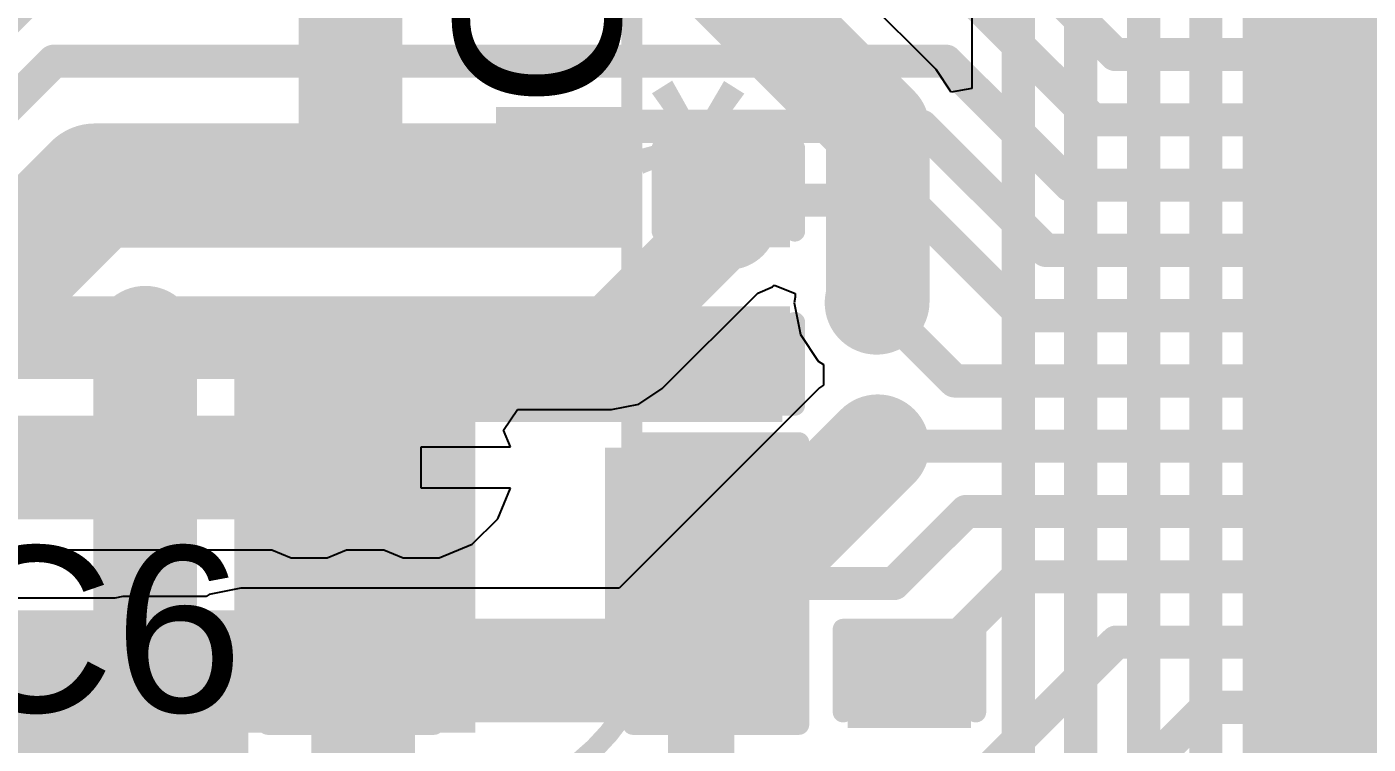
# Model space of a CAD drawing. Header units: millimetres. Extents: x -0.91 to 0.79, y -0.9 to 0.79.
# Drawn here: x -0.6471 to -0.3237, y 0.2313 to 0.4043 of the extents above; entities that cross this region are included whole.
import ezdxf

# ---------------------------------------------------------------- set-up
doc = ezdxf.new("R2010")
doc.units = ezdxf.units.MM
doc.header["$MEASUREMENT"] = 0
for name, color, linetype in [('BottomLayer', 5, 'Continuous'), ('BottomOverlay', 54, 'Continuous'), ('BottomPaste', 16, 'Continuous'), ('BottomSolder', 6, 'Continuous'), ('TopLayer', 1, 'Continuous'), ('TopOverlay', 2, 'Continuous'), ('TopPaste', 8, 'Continuous'), ('TopSolder', 216, 'Continuous'), ('ViaHoleLayer', 16, 'Continuous')]:
    doc.layers.add(name, color=color, linetype=linetype)
doc.styles.add('Arial', font='', dxfattribs={"height": 0.2})
doc.styles.get('Arial').set_extended_font_data('Arial')

# ---------------------------------------------------------------- blocks, each defined once
blk = doc.blocks.new('48_QFN__6_6___8')
at = {"layer": 'TopLayer'}
for points in [[(-0.09252, 0.10039), (-0.09252, 0.12598), (-0.08071, 0.12598), (-0.08071, 0.10039)], [(-0.07677, 0.10039), (-0.07677, 0.12598), (-0.06496, 0.12598), (-0.06496, 0.10039)], [(-0.06102, 0.10039), (-0.06102, 0.12598), (-0.04921, 0.12598), (-0.04921, 0.10039)], [(-0.04528, 0.10039), (-0.04528, 0.12598), (-0.03346, 0.12598), (-0.03346, 0.10039)], [(-0.02953, 0.10039), (-0.02953, 0.12598), (-0.01772, 0.12598), (-0.01772, 0.10039)], [(-0.01378, 0.10039), (-0.01378, 0.12598), (-0.00197, 0.12598), (-0.00197, 0.10039)], [(0.00197, 0.10039), (0.00197, 0.12598), (0.01378, 0.12598), (0.01378, 0.10039)], [(0.01772, 0.10039), (0.01772, 0.12598), (0.02953, 0.12598), (0.02953, 0.10039)], [(0.03346, 0.10039), (0.03346, 0.12598), (0.04528, 0.12598), (0.04528, 0.10039)], [(0.04921, 0.10039), (0.04921, 0.12598), (0.06102, 0.12598), (0.06102, 0.10039)], [(0.06496, 0.10039), (0.06496, 0.12598), (0.07677, 0.12598), (0.07677, 0.10039)], [(0.08071, 0.10039), (0.08071, 0.12598), (0.09252, 0.12598), (0.09252, 0.10039)], [(-0.12598, 0.09252), (-0.10039, 0.09252), (-0.10039, 0.08071), (-0.12598, 0.08071)], [(0.10039, 0.09252), (0.12598, 0.09252), (0.12598, 0.08071), (0.10039, 0.08071)], [(0.08661, -0.08661), (-0.08661, -0.08661), (-0.08661, 0.08661), (0.08661, 0.08661)], [(-0.12598, 0.07677), (-0.10039, 0.07677), (-0.10039, 0.06496), (-0.12598, 0.06496)], [(0.10039, 0.07677), (0.12598, 0.07677), (0.12598, 0.06496), (0.10039, 0.06496)], [(-0.12598, 0.06102), (-0.10039, 0.06102), (-0.10039, 0.04921), (-0.12598, 0.04921)], [(0.10039, 0.06102), (0.12598, 0.06102), (0.12598, 0.04921), (0.10039, 0.04921)], [(-0.12598, 0.04528), (-0.10039, 0.04528), (-0.10039, 0.03346), (-0.12598, 0.03346)], [(0.10039, 0.04528), (0.12598, 0.04528), (0.12598, 0.03346), (0.10039, 0.03346)], [(-0.12598, 0.02953), (-0.10039, 0.02953), (-0.10039, 0.01772), (-0.12598, 0.01772)], [(0.10039, 0.02953), (0.12598, 0.02953), (0.12598, 0.01772), (0.10039, 0.01772)], [(-0.12598, 0.01378), (-0.10039, 0.01378), (-0.10039, 0.00197), (-0.12598, 0.00197)], [(0.10039, 0.01378), (0.12598, 0.01378), (0.12598, 0.00197), (0.10039, 0.00197)], [(-0.12598, -0.00197), (-0.10039, -0.00197), (-0.10039, -0.01378), (-0.12598, -0.01378)], [(0.10039, -0.00197), (0.12598, -0.00197), (0.12598, -0.01378), (0.10039, -0.01378)], [(-0.12598, -0.01772), (-0.10039, -0.01772), (-0.10039, -0.02953), (-0.12598, -0.02953)], [(0.10039, -0.01772), (0.12598, -0.01772), (0.12598, -0.02953), (0.10039, -0.02953)], [(-0.12598, -0.03346), (-0.10039, -0.03346), (-0.10039, -0.04528), (-0.12598, -0.04528)], [(0.10039, -0.03346), (0.12598, -0.03346), (0.12598, -0.04528), (0.10039, -0.04528)], [(-0.12598, -0.04921), (-0.10039, -0.04921), (-0.10039, -0.06102), (-0.12598, -0.06102)], [(0.10039, -0.04921), (0.12598, -0.04921), (0.12598, -0.06102), (0.10039, -0.06102)], [(-0.12598, -0.06496), (-0.10039, -0.06496), (-0.10039, -0.07677), (-0.12598, -0.07677)], [(0.10039, -0.06496), (0.12598, -0.06496), (0.12598, -0.07677), (0.10039, -0.07677)], [(-0.12598, -0.08071), (-0.10039, -0.08071), (-0.10039, -0.09252), (-0.12598, -0.09252)], [(0.10039, -0.08071), (0.12598, -0.08071), (0.12598, -0.09252), (0.10039, -0.09252)], [(-0.08071, -0.10039), (-0.08071, -0.12598), (-0.09252, -0.12598), (-0.09252, -0.10039)], [(-0.06496, -0.10039), (-0.06496, -0.12598), (-0.07677, -0.12598), (-0.07677, -0.10039)], [(-0.04921, -0.10039), (-0.04921, -0.12598), (-0.06102, -0.12598), (-0.06102, -0.10039)], [(-0.03346, -0.10039), (-0.03346, -0.12598), (-0.04528, -0.12598), (-0.04528, -0.10039)], [(-0.01772, -0.10039), (-0.01772, -0.12598), (-0.02953, -0.12598), (-0.02953, -0.10039)], [(-0.00197, -0.10039), (-0.00197, -0.12598), (-0.01378, -0.12598), (-0.01378, -0.10039)], [(0.01378, -0.10039), (0.01378, -0.12598), (0.00197, -0.12598), (0.00197, -0.10039)], [(0.02953, -0.10039), (0.02953, -0.12598), (0.01772, -0.12598), (0.01772, -0.10039)], [(0.04528, -0.10039), (0.04528, -0.12598), (0.03346, -0.12598), (0.03346, -0.10039)], [(0.06102, -0.10039), (0.06102, -0.12598), (0.04921, -0.12598), (0.04921, -0.10039)], [(0.07677, -0.10039), (0.07677, -0.12598), (0.06496, -0.12598), (0.06496, -0.10039)], [(0.09252, -0.10039), (0.09252, -0.12598), (0.08071, -0.12598), (0.08071, -0.10039)]]:
    blk.add_hatch(color=1, dxfattribs=at).paths.add_polyline_path(points)
at = {"layer": 'TopPaste'}
for points in [[(-0.09252, 0.10039), (-0.09252, 0.12598), (-0.08071, 0.12598), (-0.08071, 0.10039)], [(-0.07677, 0.10039), (-0.07677, 0.12598), (-0.06496, 0.12598), (-0.06496, 0.10039)], [(-0.06102, 0.10039), (-0.06102, 0.12598), (-0.04921, 0.12598), (-0.04921, 0.10039)], [(-0.04528, 0.10039), (-0.04528, 0.12598), (-0.03346, 0.12598), (-0.03346, 0.10039)], [(-0.02953, 0.10039), (-0.02953, 0.12598), (-0.01772, 0.12598), (-0.01772, 0.10039)], [(-0.01378, 0.10039), (-0.01378, 0.12598), (-0.00197, 0.12598), (-0.00197, 0.10039)], [(0.00197, 0.10039), (0.00197, 0.12598), (0.01378, 0.12598), (0.01378, 0.10039)], [(0.01772, 0.10039), (0.01772, 0.12598), (0.02953, 0.12598), (0.02953, 0.10039)], [(0.03346, 0.10039), (0.03346, 0.12598), (0.04528, 0.12598), (0.04528, 0.10039)], [(0.04921, 0.10039), (0.04921, 0.12598), (0.06102, 0.12598), (0.06102, 0.10039)], [(0.06496, 0.10039), (0.06496, 0.12598), (0.07677, 0.12598), (0.07677, 0.10039)], [(0.08071, 0.10039), (0.08071, 0.12598), (0.09252, 0.12598), (0.09252, 0.10039)], [(-0.12598, 0.09252), (-0.10039, 0.09252), (-0.10039, 0.08071), (-0.12598, 0.08071)], [(0.10039, 0.09252), (0.12598, 0.09252), (0.12598, 0.08071), (0.10039, 0.08071)], [(0.08661, -0.08661), (-0.08661, -0.08661), (-0.08661, 0.08661), (0.08661, 0.08661)], [(-0.12598, 0.07677), (-0.10039, 0.07677), (-0.10039, 0.06496), (-0.12598, 0.06496)], [(0.10039, 0.07677), (0.12598, 0.07677), (0.12598, 0.06496), (0.10039, 0.06496)], [(-0.12598, 0.06102), (-0.10039, 0.06102), (-0.10039, 0.04921), (-0.12598, 0.04921)], [(0.10039, 0.06102), (0.12598, 0.06102), (0.12598, 0.04921), (0.10039, 0.04921)], [(-0.12598, 0.04528), (-0.10039, 0.04528), (-0.10039, 0.03346), (-0.12598, 0.03346)], [(0.10039, 0.04528), (0.12598, 0.04528), (0.12598, 0.03346), (0.10039, 0.03346)], [(-0.12598, 0.02953), (-0.10039, 0.02953), (-0.10039, 0.01772), (-0.12598, 0.01772)], [(0.10039, 0.02953), (0.12598, 0.02953), (0.12598, 0.01772), (0.10039, 0.01772)], [(-0.12598, 0.01378), (-0.10039, 0.01378), (-0.10039, 0.00197), (-0.12598, 0.00197)], [(0.10039, 0.01378), (0.12598, 0.01378), (0.12598, 0.00197), (0.10039, 0.00197)], [(-0.12598, -0.00197), (-0.10039, -0.00197), (-0.10039, -0.01378), (-0.12598, -0.01378)], [(0.10039, -0.00197), (0.12598, -0.00197), (0.12598, -0.01378), (0.10039, -0.01378)], [(-0.12598, -0.01772), (-0.10039, -0.01772), (-0.10039, -0.02953), (-0.12598, -0.02953)], [(0.10039, -0.01772), (0.12598, -0.01772), (0.12598, -0.02953), (0.10039, -0.02953)], [(-0.12598, -0.03346), (-0.10039, -0.03346), (-0.10039, -0.04528), (-0.12598, -0.04528)], [(0.10039, -0.03346), (0.12598, -0.03346), (0.12598, -0.04528), (0.10039, -0.04528)], [(-0.12598, -0.04921), (-0.10039, -0.04921), (-0.10039, -0.06102), (-0.12598, -0.06102)], [(0.10039, -0.04921), (0.12598, -0.04921), (0.12598, -0.06102), (0.10039, -0.06102)], [(-0.12598, -0.06496), (-0.10039, -0.06496), (-0.10039, -0.07677), (-0.12598, -0.07677)], [(0.10039, -0.06496), (0.12598, -0.06496), (0.12598, -0.07677), (0.10039, -0.07677)], [(-0.12598, -0.08071), (-0.10039, -0.08071), (-0.10039, -0.09252), (-0.12598, -0.09252)], [(0.10039, -0.08071), (0.12598, -0.08071), (0.12598, -0.09252), (0.10039, -0.09252)], [(-0.08071, -0.10039), (-0.08071, -0.12598), (-0.09252, -0.12598), (-0.09252, -0.10039)], [(-0.06496, -0.10039), (-0.06496, -0.12598), (-0.07677, -0.12598), (-0.07677, -0.10039)], [(-0.04921, -0.10039), (-0.04921, -0.12598), (-0.06102, -0.12598), (-0.06102, -0.10039)], [(-0.03346, -0.10039), (-0.03346, -0.12598), (-0.04528, -0.12598), (-0.04528, -0.10039)], [(-0.01772, -0.10039), (-0.01772, -0.12598), (-0.02953, -0.12598), (-0.02953, -0.10039)], [(-0.00197, -0.10039), (-0.00197, -0.12598), (-0.01378, -0.12598), (-0.01378, -0.10039)], [(0.01378, -0.10039), (0.01378, -0.12598), (0.00197, -0.12598), (0.00197, -0.10039)], [(0.02953, -0.10039), (0.02953, -0.12598), (0.01772, -0.12598), (0.01772, -0.10039)], [(0.04528, -0.10039), (0.04528, -0.12598), (0.03346, -0.12598), (0.03346, -0.10039)], [(0.06102, -0.10039), (0.06102, -0.12598), (0.04921, -0.12598), (0.04921, -0.10039)], [(0.07677, -0.10039), (0.07677, -0.12598), (0.06496, -0.12598), (0.06496, -0.10039)], [(0.09252, -0.10039), (0.09252, -0.12598), (0.08071, -0.12598), (0.08071, -0.10039)]]:
    blk.add_hatch(color=8, dxfattribs=at).paths.add_polyline_path(points)
at = {"layer": 'TopSolder'}
for points in [[(-0.09652, 0.09639), (-0.09652, 0.12998), (-0.07671, 0.12998), (-0.07671, 0.09639)], [(-0.08077, 0.09639), (-0.08077, 0.12998), (-0.06096, 0.12998), (-0.06096, 0.09639)], [(-0.06502, 0.09639), (-0.06502, 0.12998), (-0.04521, 0.12998), (-0.04521, 0.09639)], [(-0.04928, 0.09639), (-0.04928, 0.12998), (-0.02946, 0.12998), (-0.02946, 0.09639)], [(-0.03353, 0.09639), (-0.03353, 0.12998), (-0.01372, 0.12998), (-0.01372, 0.09639)], [(-0.01778, 0.09639), (-0.01778, 0.12998), (0.00203, 0.12998), (0.00203, 0.09639)], [(-0.00203, 0.09639), (-0.00203, 0.12998), (0.01778, 0.12998), (0.01778, 0.09639)], [(0.01372, 0.09639), (0.01372, 0.12998), (0.03353, 0.12998), (0.03353, 0.09639)], [(0.02946, 0.09639), (0.02946, 0.12998), (0.04928, 0.12998), (0.04928, 0.09639)], [(0.04521, 0.09639), (0.04521, 0.12998), (0.06502, 0.12998), (0.06502, 0.09639)], [(0.06096, 0.09639), (0.06096, 0.12998), (0.08077, 0.12998), (0.08077, 0.09639)], [(0.07671, 0.09639), (0.07671, 0.12998), (0.09652, 0.12998), (0.09652, 0.09639)], [(-0.12998, 0.09652), (-0.09639, 0.09652), (-0.09639, 0.07671), (-0.12998, 0.07671)], [(0.09639, 0.09652), (0.12998, 0.09652), (0.12998, 0.07671), (0.09639, 0.07671)], [(0.09061, -0.09061), (-0.09061, -0.09061), (-0.09061, 0.09061), (0.09061, 0.09061)], [(-0.12998, 0.08077), (-0.09639, 0.08077), (-0.09639, 0.06096), (-0.12998, 0.06096)], [(0.09639, 0.08077), (0.12998, 0.08077), (0.12998, 0.06096), (0.09639, 0.06096)], [(-0.12998, 0.06502), (-0.09639, 0.06502), (-0.09639, 0.04521), (-0.12998, 0.04521)], [(0.09639, 0.06502), (0.12998, 0.06502), (0.12998, 0.04521), (0.09639, 0.04521)], [(-0.12998, 0.04928), (-0.09639, 0.04928), (-0.09639, 0.02946), (-0.12998, 0.02946)], [(0.09639, 0.04928), (0.12998, 0.04928), (0.12998, 0.02946), (0.09639, 0.02946)], [(-0.12998, 0.03353), (-0.09639, 0.03353), (-0.09639, 0.01372), (-0.12998, 0.01372)], [(0.09639, 0.03353), (0.12998, 0.03353), (0.12998, 0.01372), (0.09639, 0.01372)], [(-0.12998, 0.01778), (-0.09639, 0.01778), (-0.09639, -0.00203), (-0.12998, -0.00203)], [(0.09639, 0.01778), (0.12998, 0.01778), (0.12998, -0.00203), (0.09639, -0.00203)], [(-0.12998, 0.00203), (-0.09639, 0.00203), (-0.09639, -0.01778), (-0.12998, -0.01778)], [(0.09639, 0.00203), (0.12998, 0.00203), (0.12998, -0.01778), (0.09639, -0.01778)], [(-0.12998, -0.01372), (-0.09639, -0.01372), (-0.09639, -0.03353), (-0.12998, -0.03353)], [(0.09639, -0.01372), (0.12998, -0.01372), (0.12998, -0.03353), (0.09639, -0.03353)], [(-0.12998, -0.02946), (-0.09639, -0.02946), (-0.09639, -0.04928), (-0.12998, -0.04928)], [(0.09639, -0.02946), (0.12998, -0.02946), (0.12998, -0.04928), (0.09639, -0.04928)], [(-0.12998, -0.04521), (-0.09639, -0.04521), (-0.09639, -0.06502), (-0.12998, -0.06502)], [(0.09639, -0.04521), (0.12998, -0.04521), (0.12998, -0.06502), (0.09639, -0.06502)], [(-0.12998, -0.06096), (-0.09639, -0.06096), (-0.09639, -0.08077), (-0.12998, -0.08077)], [(0.09639, -0.06096), (0.12998, -0.06096), (0.12998, -0.08077), (0.09639, -0.08077)], [(-0.12998, -0.07671), (-0.09639, -0.07671), (-0.09639, -0.09652), (-0.12998, -0.09652)], [(0.09639, -0.07671), (0.12998, -0.07671), (0.12998, -0.09652), (0.09639, -0.09652)], [(-0.07671, -0.09639), (-0.07671, -0.12998), (-0.09652, -0.12998), (-0.09652, -0.09639)], [(-0.06096, -0.09639), (-0.06096, -0.12998), (-0.08077, -0.12998), (-0.08077, -0.09639)], [(-0.04521, -0.09639), (-0.04521, -0.12998), (-0.06502, -0.12998), (-0.06502, -0.09639)], [(-0.02946, -0.09639), (-0.02946, -0.12998), (-0.04928, -0.12998), (-0.04928, -0.09639)], [(-0.01372, -0.09639), (-0.01372, -0.12998), (-0.03353, -0.12998), (-0.03353, -0.09639)], [(0.00203, -0.09639), (0.00203, -0.12998), (-0.01778, -0.12998), (-0.01778, -0.09639)], [(0.01778, -0.09639), (0.01778, -0.12998), (-0.00203, -0.12998), (-0.00203, -0.09639)], [(0.03353, -0.09639), (0.03353, -0.12998), (0.01372, -0.12998), (0.01372, -0.09639)], [(0.04928, -0.09639), (0.04928, -0.12998), (0.02946, -0.12998), (0.02946, -0.09639)], [(0.06502, -0.09639), (0.06502, -0.12998), (0.04521, -0.12998), (0.04521, -0.09639)], [(0.08077, -0.09639), (0.08077, -0.12998), (0.06096, -0.12998), (0.06096, -0.09639)], [(0.09652, -0.09639), (0.09652, -0.12998), (0.07671, -0.12998), (0.07671, -0.09639)]]:
    blk.add_hatch(color=216, dxfattribs=at).paths.add_polyline_path(points)
at = {"layer": 'TopOverlay'}
for points, const_width in [([(-0.12, 0.103), (-0.12, 0.12)], 0.005), ([(-0.103, 0.12), (-0.12, 0.12)], 0.005), ([(0.12, 0.12), (0.103, 0.12)], 0.005), ([(0.12, 0.103), (0.12, 0.12)], 0.005), ([(-0.139, 0.082), (-0.139, 0.092)], 0.00787), ([(-0.134, 0.087), (-0.139, 0.092)], 0.00787), ([(-0.139, 0.082), (-0.134, 0.087)], 0.00787), ([(-0.12, -0.12), (-0.12, -0.103)], 0.005), ([(0.12, -0.12), (0.12, -0.103)], 0.005), ([(-0.103, -0.12), (-0.12, -0.12)], 0.005), ([(0.12, -0.12), (0.103, -0.12)], 0.005)]:
    blk.add_lwpolyline(points, dxfattribs=dict(at, const_width=const_width))
for points, const_width in [([(-0.12125, 0.12, 1), (-0.11875, 0.12, 1)], 0.0025), ([(-0.12125, 0.12, 1), (-0.11875, 0.12, 1)], 0.0025), ([(-0.10425, 0.12, 1), (-0.10175, 0.12, 1)], 0.0025), ([(0.10175, 0.12, 1), (0.10425, 0.12, 1)], 0.0025), ([(0.11875, 0.12, 1), (0.12125, 0.12, 1)], 0.0025), ([(0.11875, 0.12, 1), (0.12125, 0.12, 1)], 0.0025), ([(-0.12125, 0.103, 1), (-0.11875, 0.103, 1)], 0.0025), ([(0.11875, 0.103, 1), (0.12125, 0.103, 1)], 0.0025), ([(-0.14097, 0.092, 1), (-0.13703, 0.092, 1)], 0.00394), ([(-0.14097, 0.092, 1), (-0.13703, 0.092, 1)], 0.00394), ([(-0.13597, 0.087, 1), (-0.13203, 0.087, 1)], 0.00394), ([(-0.13597, 0.087, 1), (-0.13203, 0.087, 1)], 0.00394), ([(-0.14097, 0.082, 1), (-0.13703, 0.082, 1)], 0.00394), ([(-0.14097, 0.082, 1), (-0.13703, 0.082, 1)], 0.00394), ([(-0.12125, -0.103, 1), (-0.11875, -0.103, 1)], 0.0025), ([(0.11875, -0.103, 1), (0.12125, -0.103, 1)], 0.0025), ([(-0.12125, -0.12, 1), (-0.11875, -0.12, 1)], 0.0025), ([(-0.12125, -0.12, 1), (-0.11875, -0.12, 1)], 0.0025), ([(-0.10425, -0.12, 1), (-0.10175, -0.12, 1)], 0.0025), ([(0.10175, -0.12, 1), (0.10425, -0.12, 1)], 0.0025), ([(0.11875, -0.12, 1), (0.12125, -0.12, 1)], 0.0025), ([(0.11875, -0.12, 1), (0.12125, -0.12, 1)], 0.0025)]:
    blk.add_lwpolyline(points, format="xyb", close=True, dxfattribs=dict(at, const_width=const_width))
blk = doc.blocks.new('SLF7045T__220MR90_PF_B_58')
at = {"layer": 'BottomLayer'}
for points in [[(-0.15354, 0.04331), (-0.09449, 0.04331), (-0.09449, -0.04331), (-0.15354, -0.04331)], [(0.09449, 0.04331), (0.15354, 0.04331), (0.15354, -0.04331), (0.09449, -0.04331)]]:
    blk.add_hatch(color=5, dxfattribs=at).paths.add_polyline_path(points)
at = {"layer": 'BottomPaste'}
for points in [[(-0.15354, 0.04331), (-0.09449, 0.04331), (-0.09449, -0.04331), (-0.15354, -0.04331)], [(0.09449, 0.04331), (0.15354, 0.04331), (0.15354, -0.04331), (0.09449, -0.04331)]]:
    blk.add_hatch(color=16, dxfattribs=at).paths.add_polyline_path(points)
at = {"layer": 'BottomSolder'}
for points in [[(-0.15754, 0.04731), (-0.09049, 0.04731), (-0.09049, -0.04731), (-0.15754, -0.04731)], [(0.09049, 0.04731), (0.15754, 0.04731), (0.15754, -0.04731), (0.09049, -0.04731)]]:
    blk.add_hatch(color=6, dxfattribs=at).paths.add_polyline_path(points)
at = {"layer": 'BottomOverlay', "const_width": 0.005}
for points in [[(-0.13731, 0.10487, -0.222945), (-0.112, 0.13973)], [(0.112, 0.13973, -0.222945), (0.13731, 0.10487)], [(-0.112, -0.13973, -0.222945), (-0.13731, -0.10487)], [(0.13731, -0.10487, -0.222945), (0.112, -0.13973)]]:
    blk.add_lwpolyline(points, format="xyb", dxfattribs=at)
for points in [[(0.112, 0.13973), (-0.112, 0.13973)], [(-0.13731, 0.05669), (-0.13731, 0.10487)], [(0.13731, 0.05669), (0.13731, 0.10487)], [(-0.13731, -0.10487), (-0.13731, -0.05669)], [(0.13731, -0.10487), (0.13731, -0.05669)], [(0.112, -0.13973), (-0.112, -0.13973)]]:
    blk.add_lwpolyline(points, dxfattribs=at)
at = {"layer": 'BottomOverlay', "const_width": 0.0025}
for points in [[(-0.11325, 0.13973, 1), (-0.11075, 0.13973, 1)], [(-0.11325, 0.13973, 1), (-0.11075, 0.13973, 1)], [(0.11075, 0.13973, 1), (0.11325, 0.13973, 1)], [(0.11075, 0.13973, 1), (0.11325, 0.13973, 1)], [(-0.13856, 0.10487, 1), (-0.13606, 0.10487, 1)], [(-0.13856, 0.10487, 1), (-0.13606, 0.10487, 1)], [(0.13606, 0.10487, 1), (0.13856, 0.10487, 1)], [(0.13606, 0.10487, 1), (0.13856, 0.10487, 1)], [(-0.13856, 0.05669, 1), (-0.13606, 0.05669, 1)], [(0.13606, 0.05669, 1), (0.13856, 0.05669, 1)], [(-0.13856, -0.05669, 1), (-0.13606, -0.05669, 1)], [(0.13606, -0.05669, 1), (0.13856, -0.05669, 1)], [(-0.13856, -0.10487, 1), (-0.13606, -0.10487, 1)], [(-0.13856, -0.10487, 1), (-0.13606, -0.10487, 1)], [(0.13606, -0.10487, 1), (0.13856, -0.10487, 1)], [(0.13606, -0.10487, 1), (0.13856, -0.10487, 1)], [(-0.11325, -0.13973, 1), (-0.11075, -0.13973, 1)], [(-0.11325, -0.13973, 1), (-0.11075, -0.13973, 1)], [(0.11075, -0.13973, 1), (0.11325, -0.13973, 1)], [(0.11075, -0.13973, 1), (0.11325, -0.13973, 1)]]:
    blk.add_lwpolyline(points, format="xyb", close=True, dxfattribs=at)
blk = doc.blocks.new('C___0402_75')
at = {"layer": 'TopLayer'}
for points in [[(-0.0275, -0.0125), (-0.0275, 0.0125), (-0.0095, 0.0125), (-0.0095, -0.0125)], [(0.0095, -0.0125), (0.0095, 0.0125), (0.0275, 0.0125), (0.0275, -0.0125)]]:
    blk.add_hatch(color=1, dxfattribs=at).paths.add_polyline_path(points)
at = {"layer": 'TopPaste'}
for points in [[(-0.0275, -0.0125), (-0.0275, 0.0125), (-0.0095, 0.0125), (-0.0095, -0.0125)], [(0.0095, -0.0125), (0.0095, 0.0125), (0.0275, 0.0125), (0.0275, -0.0125)]]:
    blk.add_hatch(color=8, dxfattribs=at).paths.add_polyline_path(points)
at = {"layer": 'TopSolder'}
for points in [[(-0.02986, -0.01486), (-0.02986, 0.01486), (-0.00714, 0.01486), (-0.00714, -0.01486)], [(0.00714, -0.01486), (0.00714, 0.01486), (0.02986, 0.01486), (0.02986, -0.01486)]]:
    blk.add_hatch(color=216, dxfattribs=at).paths.add_polyline_path(points)
at = {"layer": 'TopOverlay', "const_width": 0.005}
for points in [[(-0.031, -0.016), (-0.031, 0.016)], [(-0.011, 0.016), (-0.031, 0.016)], [(0.031, 0.016), (0.011, 0.016)], [(0.031, -0.016), (0.031, 0.016)], [(-0.011, -0.016), (-0.031, -0.016)], [(0.031, -0.016), (0.011, -0.016)]]:
    blk.add_lwpolyline(points, dxfattribs=at)
at = {"layer": 'TopOverlay', "const_width": 0.0025}
for points in [[(-0.03225, 0.016, 1), (-0.02975, 0.016, 1)], [(-0.03225, 0.016, 1), (-0.02975, 0.016, 1)], [(-0.01225, 0.016, 1), (-0.00975, 0.016, 1)], [(0.00975, 0.016, 1), (0.01225, 0.016, 1)], [(0.02975, 0.016, 1), (0.03225, 0.016, 1)], [(0.02975, 0.016, 1), (0.03225, 0.016, 1)], [(-0.03225, -0.016, 1), (-0.02975, -0.016, 1)], [(-0.03225, -0.016, 1), (-0.02975, -0.016, 1)], [(-0.01225, -0.016, 1), (-0.00975, -0.016, 1)], [(0.00975, -0.016, 1), (0.01225, -0.016, 1)], [(0.02975, -0.016, 1), (0.03225, -0.016, 1)], [(0.02975, -0.016, 1), (0.03225, -0.016, 1)]]:
    blk.add_lwpolyline(points, format="xyb", close=True, dxfattribs=at)
blk = doc.blocks.new('C___0805_79')
at = {"layer": 'TopLayer'}
for points in [[(-0.06, 0.03), (-0.02, 0.03), (-0.02, -0.03), (-0.06, -0.03)], [(0.02, 0.03), (0.06, 0.03), (0.06, -0.03), (0.02, -0.03)]]:
    blk.add_hatch(color=1, dxfattribs=at).paths.add_polyline_path(points)
at = {"layer": 'TopPaste'}
for points in [[(-0.06, 0.03), (-0.02, 0.03), (-0.02, -0.03), (-0.06, -0.03)], [(0.02, 0.03), (0.06, 0.03), (0.06, -0.03), (0.02, -0.03)]]:
    blk.add_hatch(color=8, dxfattribs=at).paths.add_polyline_path(points)
at = {"layer": 'TopSolder'}
for points in [[(-0.06276, 0.03276), (-0.01724, 0.03276), (-0.01724, -0.03276), (-0.06276, -0.03276)], [(0.01724, 0.03276), (0.06276, 0.03276), (0.06276, -0.03276), (0.01724, -0.03276)]]:
    blk.add_hatch(color=216, dxfattribs=at).paths.add_polyline_path(points)
at = {"layer": 'TopOverlay', "const_width": 0.005}
for points in [[(-0.024, 0.034), (-0.064, 0.034)], [(-0.064, 0.034), (-0.064, -0.034)], [(0.064, 0.034), (0.024, 0.034)], [(0.064, 0.034), (0.064, -0.034)], [(-0.024, -0.034), (-0.064, -0.034)], [(0.064, -0.034), (0.024, -0.034)]]:
    blk.add_lwpolyline(points, dxfattribs=at)
at = {"layer": 'TopOverlay', "const_width": 0.0025}
for points in [[(-0.06525, 0.034, 1), (-0.06275, 0.034, 1)], [(-0.06525, 0.034, 1), (-0.06275, 0.034, 1)], [(-0.02525, 0.034, 1), (-0.02275, 0.034, 1)], [(0.02275, 0.034, 1), (0.02525, 0.034, 1)], [(0.06275, 0.034, 1), (0.06525, 0.034, 1)], [(0.06275, 0.034, 1), (0.06525, 0.034, 1)], [(-0.06525, -0.034, 1), (-0.06275, -0.034, 1)], [(-0.06525, -0.034, 1), (-0.06275, -0.034, 1)], [(-0.02525, -0.034, 1), (-0.02275, -0.034, 1)], [(0.02275, -0.034, 1), (0.02525, -0.034, 1)], [(0.06275, -0.034, 1), (0.06525, -0.034, 1)], [(0.06275, -0.034, 1), (0.06525, -0.034, 1)]]:
    blk.add_lwpolyline(points, format="xyb", close=True, dxfattribs=at)
blk = doc.blocks.new('C___0402_80')
at = {"layer": 'TopLayer'}
for points in [[(-0.0275, -0.0125), (-0.0275, 0.0125), (-0.0095, 0.0125), (-0.0095, -0.0125)], [(0.0095, -0.0125), (0.0095, 0.0125), (0.0275, 0.0125), (0.0275, -0.0125)]]:
    blk.add_hatch(color=1, dxfattribs=at).paths.add_polyline_path(points)
at = {"layer": 'TopPaste'}
for points in [[(-0.0275, -0.0125), (-0.0275, 0.0125), (-0.0095, 0.0125), (-0.0095, -0.0125)], [(0.0095, -0.0125), (0.0095, 0.0125), (0.0275, 0.0125), (0.0275, -0.0125)]]:
    blk.add_hatch(color=8, dxfattribs=at).paths.add_polyline_path(points)
at = {"layer": 'TopSolder'}
for points in [[(-0.02986, -0.01486), (-0.02986, 0.01486), (-0.00714, 0.01486), (-0.00714, -0.01486)], [(0.00714, -0.01486), (0.00714, 0.01486), (0.02986, 0.01486), (0.02986, -0.01486)]]:
    blk.add_hatch(color=216, dxfattribs=at).paths.add_polyline_path(points)
at = {"layer": 'TopOverlay', "const_width": 0.005}
for points in [[(-0.031, -0.016), (-0.031, 0.016)], [(-0.011, 0.016), (-0.031, 0.016)], [(0.031, 0.016), (0.011, 0.016)], [(0.031, -0.016), (0.031, 0.016)], [(-0.011, -0.016), (-0.031, -0.016)], [(0.031, -0.016), (0.011, -0.016)]]:
    blk.add_lwpolyline(points, dxfattribs=at)
at = {"layer": 'TopOverlay', "const_width": 0.0025}
for points in [[(-0.03225, 0.016, 1), (-0.02975, 0.016, 1)], [(-0.03225, 0.016, 1), (-0.02975, 0.016, 1)], [(-0.01225, 0.016, 1), (-0.00975, 0.016, 1)], [(0.00975, 0.016, 1), (0.01225, 0.016, 1)], [(0.02975, 0.016, 1), (0.03225, 0.016, 1)], [(0.02975, 0.016, 1), (0.03225, 0.016, 1)], [(-0.03225, -0.016, 1), (-0.02975, -0.016, 1)], [(-0.03225, -0.016, 1), (-0.02975, -0.016, 1)], [(-0.01225, -0.016, 1), (-0.00975, -0.016, 1)], [(0.00975, -0.016, 1), (0.01225, -0.016, 1)], [(0.02975, -0.016, 1), (0.03225, -0.016, 1)], [(0.02975, -0.016, 1), (0.03225, -0.016, 1)]]:
    blk.add_lwpolyline(points, format="xyb", close=True, dxfattribs=at)
blk = doc.blocks.new('C___0402_82')
at = {"layer": 'TopLayer'}
for points in [[(-0.0275, -0.0125), (-0.0275, 0.0125), (-0.0095, 0.0125), (-0.0095, -0.0125)], [(0.0095, -0.0125), (0.0095, 0.0125), (0.0275, 0.0125), (0.0275, -0.0125)]]:
    blk.add_hatch(color=1, dxfattribs=at).paths.add_polyline_path(points)
at = {"layer": 'TopPaste'}
for points in [[(-0.0275, -0.0125), (-0.0275, 0.0125), (-0.0095, 0.0125), (-0.0095, -0.0125)], [(0.0095, -0.0125), (0.0095, 0.0125), (0.0275, 0.0125), (0.0275, -0.0125)]]:
    blk.add_hatch(color=8, dxfattribs=at).paths.add_polyline_path(points)
at = {"layer": 'TopSolder'}
for points in [[(-0.02986, -0.01486), (-0.02986, 0.01486), (-0.00714, 0.01486), (-0.00714, -0.01486)], [(0.00714, -0.01486), (0.00714, 0.01486), (0.02986, 0.01486), (0.02986, -0.01486)]]:
    blk.add_hatch(color=216, dxfattribs=at).paths.add_polyline_path(points)
at = {"layer": 'TopOverlay', "const_width": 0.005}
for points in [[(-0.031, -0.016), (-0.031, 0.016)], [(-0.011, 0.016), (-0.031, 0.016)], [(0.031, 0.016), (0.011, 0.016)], [(0.031, -0.016), (0.031, 0.016)], [(-0.011, -0.016), (-0.031, -0.016)], [(0.031, -0.016), (0.011, -0.016)]]:
    blk.add_lwpolyline(points, dxfattribs=at)
at = {"layer": 'TopOverlay', "const_width": 0.0025}
for points in [[(-0.03225, 0.016, 1), (-0.02975, 0.016, 1)], [(-0.03225, 0.016, 1), (-0.02975, 0.016, 1)], [(-0.01225, 0.016, 1), (-0.00975, 0.016, 1)], [(0.00975, 0.016, 1), (0.01225, 0.016, 1)], [(0.02975, 0.016, 1), (0.03225, 0.016, 1)], [(0.02975, 0.016, 1), (0.03225, 0.016, 1)], [(-0.03225, -0.016, 1), (-0.02975, -0.016, 1)], [(-0.03225, -0.016, 1), (-0.02975, -0.016, 1)], [(-0.01225, -0.016, 1), (-0.00975, -0.016, 1)], [(0.00975, -0.016, 1), (0.01225, -0.016, 1)], [(0.02975, -0.016, 1), (0.03225, -0.016, 1)], [(0.02975, -0.016, 1), (0.03225, -0.016, 1)]]:
    blk.add_lwpolyline(points, format="xyb", close=True, dxfattribs=at)
blk = doc.blocks.new('UCD_220_F_10__D___B_84')
at = {"layer": 'BottomOverlay', "const_width": 0.005}
blk.add_lwpolyline([(0.202, -0.205), (-0.143, -0.205)], dxfattribs=at)

msp = doc.modelspace()

# ---------------------------------------------------------------- hatches: boundary and pattern name
at = {"layer": 'BottomLayer'}
h = msp.add_hatch(color=5, dxfattribs=at)
edge = h.paths.add_edge_path()
edge.add_arc((-0.569, 0.366), 0.01181, 0, 360)
h = msp.add_hatch(color=5, dxfattribs=at)
edge = h.paths.add_edge_path()
edge.add_arc((-0.47792, 0.3575), 0.01181, 0, 360)
h = msp.add_hatch(color=5, dxfattribs=at)
edge = h.paths.add_edge_path()
edge.add_arc((-0.4422, 0.33772), 0.01181, 0, 360)
h = msp.add_hatch(color=5, dxfattribs=at)
edge = h.paths.add_edge_path()
edge.add_arc((-0.6185, 0.32931), 0.01181, 0, 360)
h = msp.add_hatch(color=5, dxfattribs=at)
edge = h.paths.add_edge_path()
edge.add_arc((-0.44192, 0.30313), 0.01181, 0, 360)
h = msp.add_hatch(color=5, dxfattribs=at)
edge = h.paths.add_edge_path()
edge.add_arc((-0.579, 0.298), 0.01181, 0, 360)
h = msp.add_hatch(color=5, dxfattribs=at)
edge = h.paths.add_edge_path()
edge.add_arc((-0.552, 0.298), 0.01181, 0, 360)
at = {"layer": 'TopLayer'}
for points in [[(-0.53392, 0.351), (-0.50192, 0.351), (-0.50192, 0.385), (-0.53392, 0.385)], [(-0.597, 0.309), (-0.46492, 0.309), (-0.46492, 0.333), (-0.597, 0.333)], [(-0.597, 0.234), (-0.53892, 0.234), (-0.53892, 0.314), (-0.597, 0.314)]]:
    msp.add_hatch(color=1, dxfattribs=at).paths.add_polyline_path(points)
h = msp.add_hatch(color=1, dxfattribs=at)
edge = h.paths.add_edge_path()
edge.add_arc((-0.569, 0.366), 0.01181, 0, 360)
h = msp.add_hatch(color=1, dxfattribs=at)
edge = h.paths.add_edge_path()
edge.add_arc((-0.47792, 0.3575), 0.01181, 0, 360)
h = msp.add_hatch(color=1, dxfattribs=at)
edge = h.paths.add_edge_path()
edge.add_arc((-0.4422, 0.33772), 0.01181, 0, 360)
h = msp.add_hatch(color=1, dxfattribs=at)
edge = h.paths.add_edge_path()
edge.add_arc((-0.6185, 0.32931), 0.01181, 0, 360)
h = msp.add_hatch(color=1, dxfattribs=at)
edge = h.paths.add_edge_path()
edge.add_arc((-0.44192, 0.30313), 0.01181, 0, 360)
h = msp.add_hatch(color=1, dxfattribs=at)
edge = h.paths.add_edge_path()
edge.add_arc((-0.579, 0.298), 0.01181, 0, 360)
h = msp.add_hatch(color=1, dxfattribs=at)
edge = h.paths.add_edge_path()
edge.add_arc((-0.552, 0.298), 0.01181, 0, 360)
at = {"layer": 'ViaHoleLayer'}
h = msp.add_hatch(color=16, dxfattribs=at)
edge = h.paths.add_edge_path()
edge.add_arc((-0.569, 0.366), 0.00591, 0, 360)
h = msp.add_hatch(color=16, dxfattribs=at)
edge = h.paths.add_edge_path()
edge.add_arc((-0.47792, 0.3575), 0.00591, 0, 360)
h = msp.add_hatch(color=16, dxfattribs=at)
edge = h.paths.add_edge_path()
edge.add_arc((-0.4422, 0.33772), 0.00591, 0, 360)
h = msp.add_hatch(color=16, dxfattribs=at)
edge = h.paths.add_edge_path()
edge.add_arc((-0.6185, 0.32931), 0.00591, 0, 360)
h = msp.add_hatch(color=16, dxfattribs=at)
edge = h.paths.add_edge_path()
edge.add_arc((-0.44192, 0.30313), 0.00591, 0, 360)
h = msp.add_hatch(color=16, dxfattribs=at)
edge = h.paths.add_edge_path()
edge.add_arc((-0.579, 0.298), 0.00591, 0, 360)
h = msp.add_hatch(color=16, dxfattribs=at)
edge = h.paths.add_edge_path()
edge.add_arc((-0.552, 0.298), 0.00591, 0, 360)

# ---------------------------------------------------------------- linework, layer by layer
at = {"layer": 'BottomLayer'}
for p, q in [((-0.42786, 0.39398), (-0.53994, 0.50606)), ((-0.41922, 0.42741), (-0.41922, 0.3894)), ((-0.42422, 0.38852), (-0.42786, 0.39398)), ((-0.41922, 0.3894), (-0.42422, 0.38852)), ((-0.49385, 0.31705), (-0.47083, 0.34007)), ((-0.47083, 0.34007), (-0.46727, 0.34155)), ((-0.46727, 0.34155), (-0.4668, 0.34202)), ((-0.4668, 0.34202), (-0.4618, 0.33994)), ((-0.4618, 0.33994), (-0.4618, 0.33911)), ((-0.4618, 0.33911), (-0.46208, 0.33772)), ((-0.46208, 0.33772), (-0.46057, 0.33012)), ((-0.46057, 0.33012), (-0.45626, 0.32367)), ((-0.45626, 0.32367), (-0.45501, 0.32283)), ((-0.45501, 0.32283), (-0.45501, 0.31783)), ((-0.45598, 0.31718), (-0.50428, 0.26888)), ((-0.49948, 0.3133), (-0.49385, 0.31705)), ((-0.45501, 0.31783), (-0.45598, 0.31718)), ((-0.53211, 0.30698), (-0.52877, 0.31198)), ((-0.52877, 0.31198), (-0.50611, 0.31198)), ((-0.50611, 0.31198), (-0.49948, 0.3133)), ((-0.53046, 0.303), (-0.53211, 0.30698)), ((-0.552, 0.293), (-0.552, 0.303)), ((-0.552, 0.303), (-0.53046, 0.303)), ((-0.53046, 0.293), (-0.552, 0.293)), ((-0.53351, 0.28565), (-0.53046, 0.293)), ((-0.53965, 0.27951), (-0.53351, 0.28565)), ((-0.67, 0.27812), (-0.588, 0.27812)), ((-0.588, 0.27812), (-0.58334, 0.27619)), ((-0.57466, 0.27619), (-0.57, 0.27812)), ((-0.57, 0.27812), (-0.561, 0.27812)), ((-0.561, 0.27812), (-0.55634, 0.27619)), ((-0.54766, 0.27619), (-0.53965, 0.27951)), ((-0.58334, 0.27619), (-0.57466, 0.27619)), ((-0.55634, 0.27619), (-0.54766, 0.27619)), ((-0.59547, 0.26888), (-0.60308, 0.26737)), ((-0.50428, 0.26888), (-0.59547, 0.26888)), ((-0.62581, 0.26651), (-0.69123, 0.26651)), ((-0.62389, 0.26689), (-0.62581, 0.26651)), ((-0.60379, 0.26689), (-0.62389, 0.26689)), ((-0.60308, 0.26737), (-0.60379, 0.26689))]:
    msp.add_line(p, q, dxfattribs=at)
for points, const_width in [([(-0.408, 0.10874), (-0.408, 0.558)], 0.008), ([(-0.393, 0.10253), (-0.393, 0.533)], 0.008), ([(-0.37781, -0.22319), (-0.37781, 0.51419)], 0.008), ([(-0.554, 0.492), (-0.44192, 0.37992)], 0.025), ([(-0.36281, -0.21698), (-0.36281, 0.49819)], 0.008), ([(-0.569, 0.366), (-0.569, 0.453)], 0.025), ([(-0.3375, 0.4235), (-0.291, 0.377)], 0.025), ([(-0.44192, 0.338), (-0.44192, 0.37992)], 0.025), ([(-0.50611, 0.32931), (-0.47792, 0.3575)], 0.02), ([(-0.4422, 0.33772), (-0.44192, 0.338)], 0.025), ([(-0.65931, 0.32931), (-0.6185, 0.32931)], 0.02), ([(-0.6185, 0.32931), (-0.50611, 0.32931)], 0.02), ([(-0.49605, 0.249), (-0.44192, 0.30313)], 0.025), ([(-0.67, 0.298), (-0.579, 0.298)], 0.025), ([(-0.579, 0.298), (-0.552, 0.298)], 0.025), ([(-0.64092, 0.22998), (-0.62389, 0.24701)], 0.025), ([(-0.62389, 0.24701), (-0.59746, 0.24701)], 0.025), ([(-0.59746, 0.24701), (-0.59547, 0.249)], 0.025), ([(-0.59547, 0.249), (-0.49605, 0.249)], 0.025)]:
    msp.add_lwpolyline(points, dxfattribs=dict(at, const_width=const_width))
for points, const_width in [([(-0.44817, 0.37992, 1), (-0.43567, 0.37992, 1)], 0.0125), ([(-0.44817, 0.37992, 1), (-0.43567, 0.37992, 1)], 0.0125), ([(-0.57525, 0.366, 1), (-0.56275, 0.366, 1)], 0.0125), ([(-0.48292, 0.3575, 1), (-0.47292, 0.3575, 1)], 0.01), ([(-0.44845, 0.33772, 1), (-0.43595, 0.33772, 1)], 0.0125), ([(-0.44817, 0.338, 1), (-0.43567, 0.338, 1)], 0.0125), ([(-0.44817, 0.338, 1), (-0.43567, 0.338, 1)], 0.0125), ([(-0.6235, 0.32931, 1), (-0.6135, 0.32931, 1)], 0.01), ([(-0.6235, 0.32931, 1), (-0.6135, 0.32931, 1)], 0.01), ([(-0.51111, 0.32931, 1), (-0.50111, 0.32931, 1)], 0.01), ([(-0.51111, 0.32931, 1), (-0.50111, 0.32931, 1)], 0.01), ([(-0.44817, 0.30313, 1), (-0.43567, 0.30313, 1)], 0.0125), ([(-0.58525, 0.298, 1), (-0.57275, 0.298, 1)], 0.0125), ([(-0.58525, 0.298, 1), (-0.57275, 0.298, 1)], 0.0125), ([(-0.55825, 0.298, 1), (-0.54575, 0.298, 1)], 0.0125), ([(-0.63014, 0.24701, 1), (-0.61764, 0.24701, 1)], 0.0125), ([(-0.63014, 0.24701, 1), (-0.61764, 0.24701, 1)], 0.0125), ([(-0.60371, 0.24701, 1), (-0.59121, 0.24701, 1)], 0.0125), ([(-0.60371, 0.24701, 1), (-0.59121, 0.24701, 1)], 0.0125), ([(-0.60172, 0.249, 1), (-0.58922, 0.249, 1)], 0.0125), ([(-0.60172, 0.249, 1), (-0.58922, 0.249, 1)], 0.0125), ([(-0.5023, 0.249, 1), (-0.4898, 0.249, 1)], 0.0125), ([(-0.5023, 0.249, 1), (-0.4898, 0.249, 1)], 0.0125), ([(-0.64717, 0.22998, 1), (-0.63467, 0.22998, 1)], 0.0125)]:
    msp.add_lwpolyline(points, format="xyb", close=True, dxfattribs=dict(at, const_width=const_width))
at = {"layer": 'TopLayer'}
for points, const_width in [([(-0.4135, 0.4265), (-0.38461, 0.39761)], 0.008), ([(-0.729, 0.32879), (-0.64679, 0.411)], 0.008), ([(-0.41921, 0.411), (-0.39008, 0.38187)], 0.008), ([(-0.38461, 0.39761), (-0.33711, 0.39761)], 0.008), ([(-0.719, 0.31757), (-0.64057, 0.396)], 0.008), ([(-0.64057, 0.396), (-0.42543, 0.396)], 0.008), ([(-0.42543, 0.396), (-0.39554, 0.36612)], 0.008), ([(-0.39008, 0.38187), (-0.33711, 0.38187)], 0.008), ([(-0.52092, 0.366), (-0.51792, 0.369)], 0.03), ([(-0.50227, 0.37969), (-0.50164, 0.38031)], 0.008), ([(-0.50164, 0.38031), (-0.43131, 0.38031)], 0.008), ([(-0.43131, 0.38031), (-0.40137, 0.35037)], 0.008), ([(-0.682, 0.3146), (-0.6306, 0.366)], 0.03), ([(-0.6306, 0.366), (-0.569, 0.366)], 0.03), ([(-0.569, 0.366), (-0.52092, 0.366)], 0.03), ([(-0.51842, 0.3695), (-0.51842, 0.3705)], 0.008), ([(-0.39554, 0.36612), (-0.33711, 0.36612)], 0.008), ([(-0.47792, 0.3625), (-0.43471, 0.3625)], 0.008), ([(-0.43471, 0.3625), (-0.40684, 0.33462)], 0.008), ([(-0.40137, 0.35037), (-0.33711, 0.35037)], 0.008), ([(-0.6185, 0.07422), (-0.6185, 0.32931)], 0.025), ([(-0.4422, 0.33772), (-0.42335, 0.31887)], 0.008), ([(-0.40684, 0.33462), (-0.33711, 0.33462)], 0.008), ([(-0.42335, 0.31887), (-0.33711, 0.31887)], 0.008), ([(-0.44192, 0.30313), (-0.33711, 0.30313)], 0.008), ([(-0.438, 0.27), (-0.42062, 0.28738)], 0.008), ([(-0.42062, 0.28738), (-0.33711, 0.28738)], 0.008), ([(-0.56796, 0.274), (-0.566, 0.27204)], 0.025), ([(-0.566, 0.083), (-0.566, 0.27204)], 0.025), ([(-0.48492, 0.27), (-0.48446, 0.26954)], 0.016), ([(-0.48446, 0.20046), (-0.48446, 0.26954)], 0.016), ([(-0.43476, 0.245), (-0.40813, 0.27163)], 0.008), ([(-0.40813, 0.27163), (-0.33711, 0.27163)], 0.008), ([(-0.48492, 0.27), (-0.438, 0.27)], 0.008), ([(-0.43072, 0.20955), (-0.38438, 0.25588)], 0.008), ([(-0.38438, 0.25588), (-0.33711, 0.25588)], 0.008), ([(-0.43476, 0.2415), (-0.43476, 0.245)], 0.008), ([(-0.42935, 0.17343), (-0.36265, 0.24013)], 0.008), ([(-0.36265, 0.24013), (-0.33711, 0.24013)], 0.008)]:
    msp.add_lwpolyline(points, dxfattribs=dict(at, const_width=const_width))
for points, const_width in [([(-0.38661, 0.39761, 1), (-0.38261, 0.39761, 1)], 0.004), ([(-0.38661, 0.39761, 1), (-0.38261, 0.39761, 1)], 0.004), ([(-0.33911, 0.39761, 1), (-0.33511, 0.39761, 1)], 0.004), ([(-0.64257, 0.396, 1), (-0.63857, 0.396, 1)], 0.004), ([(-0.64257, 0.396, 1), (-0.63857, 0.396, 1)], 0.004), ([(-0.42743, 0.396, 1), (-0.42343, 0.396, 1)], 0.004), ([(-0.42743, 0.396, 1), (-0.42343, 0.396, 1)], 0.004), ([(-0.39208, 0.38187, 1), (-0.38808, 0.38187, 1)], 0.004), ([(-0.39208, 0.38187, 1), (-0.38808, 0.38187, 1)], 0.004), ([(-0.33911, 0.38187, 1), (-0.33511, 0.38187, 1)], 0.004), ([(-0.52542, 0.369, 1), (-0.51042, 0.369, 1)], 0.015), ([(-0.50427, 0.37969, 1), (-0.50027, 0.37969, 1)], 0.004), ([(-0.50364, 0.38031, 1), (-0.49964, 0.38031, 1)], 0.004), ([(-0.50364, 0.38031, 1), (-0.49964, 0.38031, 1)], 0.004), ([(-0.43331, 0.38031, 1), (-0.42931, 0.38031, 1)], 0.004), ([(-0.43331, 0.38031, 1), (-0.42931, 0.38031, 1)], 0.004), ([(-0.6381, 0.366, 1), (-0.6231, 0.366, 1)], 0.015), ([(-0.6381, 0.366, 1), (-0.6231, 0.366, 1)], 0.015), ([(-0.5765, 0.366, 1), (-0.5615, 0.366, 1)], 0.015), ([(-0.5765, 0.366, 1), (-0.5615, 0.366, 1)], 0.015), ([(-0.52842, 0.366, 1), (-0.51342, 0.366, 1)], 0.015), ([(-0.52842, 0.366, 1), (-0.51342, 0.366, 1)], 0.015), ([(-0.52042, 0.3705, 1), (-0.51642, 0.3705, 1)], 0.004), ([(-0.52042, 0.3695, 1), (-0.51642, 0.3695, 1)], 0.004), ([(-0.39754, 0.36612, 1), (-0.39354, 0.36612, 1)], 0.004), ([(-0.39754, 0.36612, 1), (-0.39354, 0.36612, 1)], 0.004), ([(-0.33911, 0.36612, 1), (-0.33511, 0.36612, 1)], 0.004), ([(-0.47992, 0.3625, 1), (-0.47592, 0.3625, 1)], 0.004), ([(-0.43671, 0.3625, 1), (-0.43271, 0.3625, 1)], 0.004), ([(-0.43671, 0.3625, 1), (-0.43271, 0.3625, 1)], 0.004), ([(-0.40337, 0.35037, 1), (-0.39937, 0.35037, 1)], 0.004), ([(-0.40337, 0.35037, 1), (-0.39937, 0.35037, 1)], 0.004), ([(-0.33911, 0.35037, 1), (-0.33511, 0.35037, 1)], 0.004), ([(-0.62475, 0.32931, 1), (-0.61225, 0.32931, 1)], 0.0125), ([(-0.4442, 0.33772, 1), (-0.4402, 0.33772, 1)], 0.004), ([(-0.40884, 0.33462, 1), (-0.40484, 0.33462, 1)], 0.004), ([(-0.40884, 0.33462, 1), (-0.40484, 0.33462, 1)], 0.004), ([(-0.33911, 0.33462, 1), (-0.33511, 0.33462, 1)], 0.004), ([(-0.42535, 0.31887, 1), (-0.42135, 0.31887, 1)], 0.004), ([(-0.42535, 0.31887, 1), (-0.42135, 0.31887, 1)], 0.004), ([(-0.33911, 0.31887, 1), (-0.33511, 0.31887, 1)], 0.004), ([(-0.44392, 0.30313, 1), (-0.43992, 0.30313, 1)], 0.004), ([(-0.33911, 0.30313, 1), (-0.33511, 0.30313, 1)], 0.004), ([(-0.42262, 0.28738, 1), (-0.41862, 0.28738, 1)], 0.004), ([(-0.42262, 0.28738, 1), (-0.41862, 0.28738, 1)], 0.004), ([(-0.33911, 0.28738, 1), (-0.33511, 0.28738, 1)], 0.004), ([(-0.57421, 0.274, 1), (-0.56171, 0.274, 1)], 0.0125), ([(-0.57225, 0.27204, 1), (-0.55975, 0.27204, 1)], 0.0125), ([(-0.57225, 0.27204, 1), (-0.55975, 0.27204, 1)], 0.0125), ([(-0.48892, 0.27, 1), (-0.48092, 0.27, 1)], 0.008), ([(-0.48846, 0.26954, 1), (-0.48046, 0.26954, 1)], 0.008), ([(-0.48846, 0.26954, 1), (-0.48046, 0.26954, 1)], 0.008), ([(-0.41013, 0.27163, 1), (-0.40613, 0.27163, 1)], 0.004), ([(-0.41013, 0.27163, 1), (-0.40613, 0.27163, 1)], 0.004), ([(-0.33911, 0.27163, 1), (-0.33511, 0.27163, 1)], 0.004), ([(-0.48692, 0.27, 1), (-0.48292, 0.27, 1)], 0.004), ([(-0.44, 0.27, 1), (-0.436, 0.27, 1)], 0.004), ([(-0.44, 0.27, 1), (-0.436, 0.27, 1)], 0.004), ([(-0.38638, 0.25588, 1), (-0.38238, 0.25588, 1)], 0.004), ([(-0.38638, 0.25588, 1), (-0.38238, 0.25588, 1)], 0.004), ([(-0.33911, 0.25588, 1), (-0.33511, 0.25588, 1)], 0.004), ([(-0.43676, 0.245, 1), (-0.43276, 0.245, 1)], 0.004), ([(-0.43676, 0.245, 1), (-0.43276, 0.245, 1)], 0.004), ([(-0.43676, 0.2415, 1), (-0.43276, 0.2415, 1)], 0.004), ([(-0.36465, 0.24013, 1), (-0.36065, 0.24013, 1)], 0.004), ([(-0.36465, 0.24013, 1), (-0.36065, 0.24013, 1)], 0.004), ([(-0.33911, 0.24013, 1), (-0.33511, 0.24013, 1)], 0.004)]:
    msp.add_lwpolyline(points, format="xyb", close=True, dxfattribs=dict(at, const_width=const_width))

# ---------------------------------------------------------------- block references
for name, p, rotation in [('UCD_220_F_10__D___B_84', (-0.12192, 0.35948), 270), ('SLF7045T__220MR90_PF_B_58', (-0.64092, 0.354), 270), ('48_QFN__6_6___8', (-0.22392, 0.311), 270), ('C___0402_80', (-0.51792, 0.344), 270), ('C___0402_82', (-0.47792, 0.344), 270), ('C___0805_79', (-0.52492, 0.27), 180), ('C___0402_75', (-0.43426, 0.228), 270)]:
    msp.add_blockref(name, p, dxfattribs=dict(rotation=rotation))

# ---------------------------------------------------------------- texts
at = {"layer": 'TopOverlay', "style": 'Arial'}
for s, height, rotation, p in [('C5', 0.04, 90, (-0.50401, 0.38468)), ('*', 0.06, 180, (-0.469, 0.42071))]:
    msp.add_text(s, height=height, rotation=rotation, dxfattribs=at).set_placement(p)
msp.add_text('C6', height=0.04, dxfattribs=at).set_placement((-0.66632, 0.23901))

doc.saveas('drawing.dxf')
